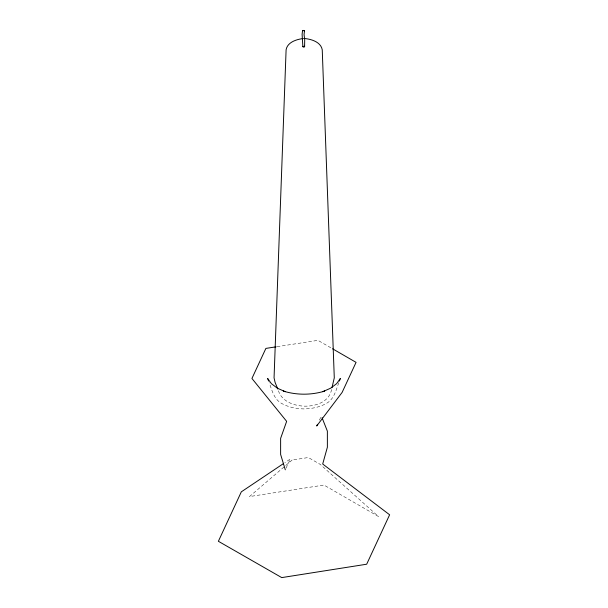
<?xml version="1.0" encoding="UTF-8"?>
<svg xmlns="http://www.w3.org/2000/svg" width="608" height="608" viewBox="0 0 608 608"><rect width="100%" height="100%" fill="white"/><g stroke="black" fill="none" stroke-linecap="round" stroke-linejoin="round"><path stroke-width="0.46" stroke-dasharray="3.04 2.28" d="M331.55 389.492C327.803 411.707 284.476 411.342 278.434 390.678M338.762 382.759C335.912 390.48 333.967 399.631 325.934 403.689C319.192 407.307 311.592 408.766 304 408.933C296.408 408.766 288.808 407.307 282.066 403.689C274.033 399.631 272.088 390.48 269.238 382.759M286.072 468.145L290.312 459.01L284.871 462.658M319.42 420.151L321.358 415.978M277.043 346.682L317.954 340.351L331.74 348.308M292.098 460.043L249.5 496.569L323.95 485.047L378.45 516.511L320.256 464.398L308.355 457.528L292.098 460.043"/><path stroke-width="0.91" d="M304.608 46.603L304.699 39.801L304.053 34.55L304.502 30.772L303.225 30.4L302.548 30.582L302.1 34.36L302.868 46.603M331.976 387.706L334.286 377.864L322.24 49.765C320.811 41.884 311.152 39.064 304.167 38.464M304.502 30.772L302.548 30.582M339.401 381.041L340.358 378.465L336.596 383.701L330.615 388.208L322.825 391.658L324.68 391.096C311.266 395.208 296.734 395.208 283.32 391.096L285.175 391.658L277.385 388.208L271.404 383.701L267.642 378.465L268.599 381.041M317.482 424.331L316.707 425.995L342.114 392.418L356.068 362.36L332.546 348.779M283.313 463.699L241.323 491.842L218.378 541.28L281.74 577.6L366.677 564.216L389.622 514.786L322.696 464.018L327.378 447.214L327.37 431.133L322.027 417.658M276.108 346.826L265.886 348.407L251.932 378.465L286.642 421.352L280.63 438.36L280.622 454.45L285.304 469.809M303.362 38.524C296.636 39.307 287.417 42.134 286.102 49.765L274.056 377.864L275.082 382.371L277.757 389.014M304.357 46.246A0.874 0.502 0 0 1 304.357 46.96A0.874 0.502 0 0 1 303.118 46.96A0.874 0.502 0 0 1 303.118 46.246"/></g></svg>
